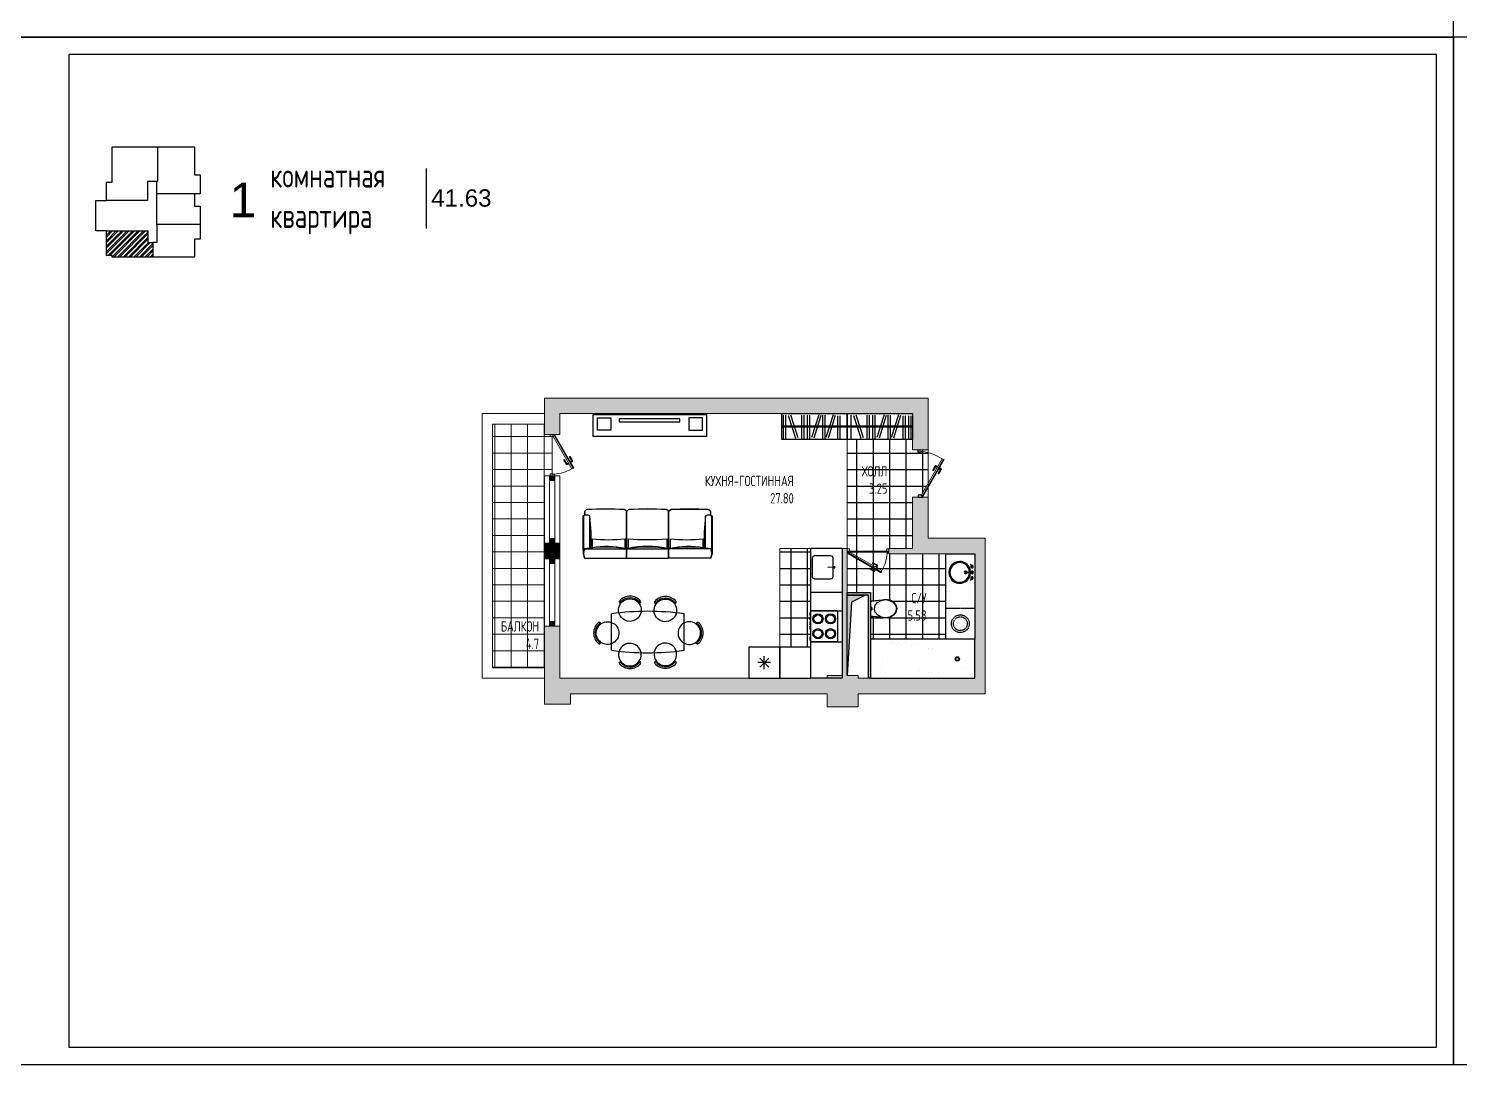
# Model space of a CAD drawing. Header units: millimetres. Extents: x -7516 to 14738, y -3327 to 3625.
# Drawn here: x 4448.8 to 4862.6, y 2436.8 to 2736.3 of the extents above; entities that cross this region are included whole.
import ezdxf

# ---------------------------------------------------------------- set-up
doc = ezdxf.new("R2010")
doc.units = ezdxf.units.MM
doc.header["$LTSCALE"] = 1.5
doc.linetypes.add('ACAD_ISO02W100', pattern=[15, 12, -3])
for name, color, linetype in [('КАНАЛЫ', 253, 'Continuous'), ('кафель', 9, 'Continuous'), ('МЕБЕЛЬ ОСНОВ', 7, 'Continuous'), ('Основные тонкие', 7, 'Continuous'), ('ПАРКЕТ', 9, 'Continuous')]:
    doc.layers.add(name, color=color, linetype=linetype)
for name, color, linetype, lineweight in [('новый план', 6, 'Continuous', 30), ('ОКНА', 130, 'Continuous', 30), ('СТЕНЫ', 30, 'Continuous', 30)]:
    doc.layers.add(name, color=color, linetype=linetype, lineweight=lineweight)
doc.styles.add('ARIAL', font='arial.ttf')
doc.styles.add('style1', font='txt.shx', dxfattribs={"width": 0.7, "height": 2.5})
doc.styles.add('СГЕНЕРИР_СТИЛЬ_1', font='txt.shx', dxfattribs={"width": 0.7})
pattern_1 = [(90, (-2074.3658, -1486.9684), (-4.7625, 0), []), (180, (-2074.3658, -1486.9684), (-3e-16, -4.7625), [])]

# ---------------------------------------------------------------- blocks, each defined once
blk = doc.blocks.new('дверь наружный')
at = {"color": 0}
for p, q in [((6145.73, 3000.62), (6145.73, 3000.12)), ((6145.93, 3000.57), (6145.73, 3000.57)), ((6145.73, 3000.57), (6145.73, 3000.17)), ((6145.93, 3000.29), (6145.93, 3000.57)), ((6150.08, 3000.29), (6150.08, 3000.57)), ((6150.08, 3000.57), (6150.28, 3000.57)), ((6150.28, 3000.62), (6150.28, 3000.12)), ((6150.28, 3000.57), (6150.28, 3000.17)), ((6145.73, 3000.17), (6145.88, 3000.17)), ((6145.88, 3000.29), (6145.88, 3000.17)), ((6150.13, 3000.29), (6150.13, 3000.17)), ((6150.28, 3000.17), (6150.13, 3000.17))]:
    blk.add_line(p, q, dxfattribs=at)
at = {"color": 0, "lineweight": 9}
for p, q in [((6145.84, 3000.11), (6145.87, 3000.17)), ((6145.84, 3000.11), (6149.37, 2998.07)), ((6145.88, 3000.29), (6145.93, 3000.29)), ((6145.88, 3000.16), (6145.95, 3000.27)), ((6145.95, 3000.27), (6149.43, 2998.26)), ((6148.69, 2998.89), (6148.31, 2999.11)), ((6148.73, 2998.96), (6148.35, 2999.18)), ((6150.13, 3000.29), (6150.08, 3000.29)), ((6148.38, 2998.35), (6148, 2998.57)), ((6148.42, 2998.42), (6148.04, 2998.64)), ((6148.38, 2998.61), (6148.39, 2998.63)), ((6148.63, 2998.46), (6148.38, 2998.61)), ((6148.49, 2998.54), (6148.42, 2998.42)), ((6148.56, 2998.5), (6148.48, 2998.38)), ((6148.49, 2998.81), (6148.51, 2998.83)), ((6148.51, 2998.83), (6148.76, 2998.68)), ((6148.62, 2998.77), (6148.69, 2998.89)), ((6148.64, 2998.49), (6148.63, 2998.46)), ((6148.69, 2998.73), (6148.76, 2998.85)), ((6148.69, 2998.73), (6148.72, 2998.79)), ((6148.76, 2998.68), (6148.75, 2998.66)), ((6149.37, 2998.15), (6149.43, 2998.26))]:
    blk.add_line(p, q, dxfattribs=at)
at = {"color": 0, "lineweight": 0}
for p, q in [((6145.87, 3000.17), (6149.4, 2998.13)), ((6149.4, 2998.13), (6149.37, 2998.07))]:
    blk.add_line(p, q, dxfattribs=at)
at = {"color": 0}
blk.add_circle((6145.9, 3000.24), 0.0212, dxfattribs=at)
at = {"color": 0, "lineweight": 0}
blk.add_arc((6144.99, 3000.98), 5.21, 328.5893, 351.0446, dxfattribs=at)
at = {"color": 0, "lineweight": 9}
for centre, major_axis, start_param, end_param in [((6148.33, 2999.14), (-0.0102, 0.0381), 5.497787, 8.63938), ((6148.02, 2998.61), (-0.0102, 0.0381), 5.497787, 8.63938), ((6148.42, 2998.41), (-0.0192, 0.0715), 2.356194, 3.926991), ((6148.7, 2998.89), (-0.0715, -0.0192), 2.356194, 3.926991)]:
    blk.add_ellipse(centre, major_axis=major_axis, ratio=1, start_param=start_param, end_param=end_param, dxfattribs=at)
blk = doc.blocks.new('дверь800')
at = {"color": 7, "lineweight": 5}
for p, q in [((6137.27, 2944.1), (6137.27, 2943.6)), ((6137.47, 2944.06), (6137.27, 2944.06)), ((6137.27, 2944.06), (6137.27, 2943.65)), ((6137.47, 2943.78), (6137.47, 2944.06)), ((6141.07, 2943.78), (6141.07, 2944.06)), ((6141.07, 2944.06), (6141.27, 2944.06)), ((6141.27, 2944.1), (6141.27, 2943.6)), ((6141.27, 2944.06), (6141.27, 2943.65)), ((6137.27, 2943.65), (6137.42, 2943.65)), ((6137.38, 2943.59), (6137.41, 2943.65)), ((6137.38, 2943.59), (6140.53, 2941.77)), ((6137.41, 2943.65), (6140.57, 2941.83)), ((6137.42, 2943.78), (6137.47, 2943.78)), ((6137.42, 2943.78), (6137.42, 2943.65)), ((6137.42, 2943.65), (6137.49, 2943.76)), ((6137.49, 2943.76), (6140.6, 2941.97)), ((6140.11, 2942.45), (6139.73, 2942.67)), ((6140.15, 2942.51), (6139.77, 2942.73)), ((6140.04, 2942.32), (6140.11, 2942.45)), ((6140.11, 2942.28), (6140.18, 2942.41)), ((6141.12, 2943.78), (6141.07, 2943.78)), ((6141.12, 2943.78), (6141.12, 2943.65)), ((6141.27, 2943.65), (6141.12, 2943.65)), ((6139.8, 2941.91), (6139.42, 2942.13)), ((6139.84, 2941.98), (6139.46, 2942.2)), ((6139.8, 2942.17), (6139.81, 2942.19)), ((6140.06, 2942.02), (6139.8, 2942.17)), ((6139.91, 2942.1), (6139.84, 2941.98)), ((6139.91, 2942.36), (6139.93, 2942.39)), ((6139.98, 2942.06), (6139.91, 2941.93)), ((6139.93, 2942.39), (6140.18, 2942.24)), ((6140.07, 2942.04), (6140.06, 2942.02)), ((6140.11, 2942.28), (6140.14, 2942.34)), ((6140.18, 2942.24), (6140.17, 2942.22)), ((6140.53, 2941.85), (6140.6, 2941.97)), ((6140.57, 2941.83), (6140.53, 2941.77))]:
    blk.add_line(p, q, dxfattribs=at)
blk.add_circle((6137.44, 2943.73), 0.0212, dxfattribs=at)
blk.add_arc((6137.08, 2943.99), 4.05, 330.1287, 355.2963, dxfattribs=at)
for centre, major_axis, start_param, end_param in [((6139.75, 2942.7), (-0.0102, 0.0381), 5.497787, 8.63938), ((6140.12, 2942.45), (-0.0715, -0.0192), 2.356194, 3.926991), ((6139.44, 2942.16), (-0.0102, 0.0381), 5.497787, 8.63938), ((6139.84, 2941.97), (-0.0192, 0.0715), 2.356194, 3.926991)]:
    blk.add_ellipse(centre, major_axis=major_axis, ratio=1, start_param=start_param, end_param=end_param, dxfattribs=at)
blk = doc.blocks.new('ек')
for p, q in [((4931.49, 3632.32), (4931.76, 3632.12)), ((4931.79, 3632.47), (4931.95, 3632.35)), ((4935.28, 3632.47), (4935.08, 3632.33)), ((4935.62, 3632.35), (4935.31, 3632.12)), ((4938.31, 3632.38), (4938.59, 3632.18)), ((4938.61, 3632.53), (4938.78, 3632.41)), ((4942.1, 3632.53), (4941.91, 3632.39)), ((4942.45, 3632.41), (4942.13, 3632.18)), ((4927.31, 3628.47), (4927.45, 3628.28)), ((4927.43, 3628.82), (4927.66, 3628.5)), ((4946.2, 3628.82), (4945.97, 3628.5)), ((4946.32, 3628.47), (4946.18, 3628.28)), ((4927.31, 3624.98), (4927.42, 3625.14)), ((4927.45, 3624.68), (4927.66, 3624.95)), ((4946.17, 3624.68), (4945.97, 3624.95)), ((4946.32, 3624.98), (4946.2, 3625.14)), ((4931.49, 3620.89), (4931.76, 3621.09)), ((4931.79, 3620.74), (4931.95, 3620.86)), ((4935.28, 3620.74), (4935.08, 3620.88)), ((4935.62, 3620.86), (4935.31, 3621.09)), ((4938.31, 3620.83), (4938.59, 3621.03)), ((4938.61, 3620.68), (4938.78, 3620.8)), ((4942.1, 3620.68), (4941.91, 3620.82)), ((4942.45, 3620.81), (4942.13, 3621.03))]:
    blk.add_line(p, q)
for points in [[(4935.01, 3629.22, 2.852439), (4932.29, 3629.06, 0.350569), (4935.01, 3629.22)], [(4941.84, 3629.28, 2.852439), (4939.12, 3629.12, 0.350569), (4941.84, 3629.28)], [(4930.55, 3628.2, 2.852439), (4930.71, 3625.48, 0.350569), (4930.55, 3628.2)], [(4943.07, 3628.2, -2.852439), (4942.91, 3625.48, -0.350569), (4943.07, 3628.2)], [(4935.01, 3623.99, -2.852439), (4932.29, 3624.15, -0.350569), (4935.01, 3623.99)], [(4941.84, 3623.93, -2.852439), (4939.12, 3624.09, -0.350569), (4941.84, 3623.93)]]:
    blk.add_lwpolyline(points, format="xyb")
for points in [[(4929.94, 3630.05), (4929.94, 3623.05)], [(4943.94, 3630.05), (4943.94, 3623.05)]]:
    blk.add_lwpolyline(points)
for centre, radius, start, end in [((4933.53, 3630.85), 2.68, 40.2729, 139.7271), ((4940.36, 3630.91), 2.68, 40.2729, 139.7271), ((4931.64, 3632.45), 0.2, 139.7271, 219.8242), ((4931.56, 3632.51), 0.2, 248.872, 319.9064), ((4933.53, 3630.85), 2.38, 40.0936, 139.9064), ((4935.51, 3632.51), 0.2, 220.0936, 305.6519), ((4935.22, 3632.39), 0.409, 354.1192, 27.9442), ((4938.47, 3632.51), 0.2, 139.7271, 219.8242), ((4938.38, 3632.57), 0.2, 248.872, 319.9064), ((4940.36, 3630.91), 2.38, 40.0936, 139.9064), ((4942.33, 3632.57), 0.2, 220.0936, 305.6519), ((4942.04, 3632.45), 0.409, 354.1192, 27.9442), ((4928.93, 3626.73), 2.68, 130.2729, 229.7271), ((4928.93, 3626.73), 2.38, 130.0936, 229.9064), ((4927.39, 3628.41), 0.409, 84.1192, 117.9442), ((4927.26, 3628.7), 0.2, 310.0936, 35.6519), ((4936.94, 3581.3), 49.25, 81.8288, 98.1712), ((4946.36, 3628.7), 0.2, 144.3481, 229.9064), ((4946.24, 3628.41), 0.409, 62.0558, 95.8808), ((4944.7, 3626.73), 2.38, 310.0936, 49.9064), ((4944.7, 3626.73), 2.68, 310.2729, 49.7271), ((4927.32, 3624.83), 0.2, 229.7271, 309.8242), ((4927.26, 3624.75), 0.2, 338.872, 49.9064), ((4936.94, 3671.8), 49.25, 261.8288, 278.1712), ((4946.36, 3624.75), 0.2, 130.0936, 201.128), ((4946.3, 3624.83), 0.2, 230.1758, 310.2729), ((4931.64, 3620.76), 0.2, 140.1758, 220.2729), ((4931.56, 3620.7), 0.2, 40.0936, 111.128), ((4933.53, 3622.37), 2.68, 220.2729, 319.7271), ((4933.53, 3622.37), 2.38, 220.0936, 319.9064), ((4935.51, 3620.7), 0.2, 54.3481, 139.9064), ((4935.22, 3620.82), 0.409, 332.0558, 5.8808), ((4938.47, 3620.7), 0.2, 140.1758, 220.2729), ((4938.38, 3620.64), 0.2, 40.0936, 111.128), ((4940.36, 3622.31), 2.68, 220.2729, 319.7271), ((4940.36, 3622.31), 2.38, 220.0936, 319.9064), ((4942.33, 3620.64), 0.2, 54.3481, 139.9064), ((4942.04, 3620.76), 0.409, 332.0558, 5.8808)]:
    blk.add_arc(centre, radius, start, end)
blk = doc.blocks.new('ММ07 950х2490')
for p, q in [((-1222, 827), (-1220, 857)), ((-1220, 857), (-1205, 923)), ((-1214, 131), (-1214, 864)), ((-1214, 851), (-1214, 131)), ((-1205, 923), (-1196, 948)), ((-1196, 948), (-384, 948)), ((-1196, 948), (-384, 948)), ((-384, 948), (-384, 124)), ((-384, 124), (-384, 948)), ((426, 948), (-384, 948)), ((426, 948), (-384, 948)), ((-384, 948), (-384, 124)), ((-384, 124), (-384, 948)), ((1238, 948), (426, 948)), ((1238, 948), (426, 948)), ((426, 948), (426, 124)), ((426, 62), (426, 948)), ((426, 60), (426, 948)), ((426, 124), (426, 948)), ((1246, 923), (1238, 948)), ((1262, 857), (1246, 923)), ((1256, 131), (1256, 864)), ((1256, 851), (1256, 131)), ((1264, 827), (1262, 857)), ((-1224, 131), (-1222, 827)), ((-1224, 802), (-1224, 131)), ((-1196, 768), (-384, 768)), ((-1094, 753), (-1094, 131)), ((426, 768), (-384, 768)), ((1238, 768), (426, 768)), ((1136, 753), (1136, 131)), ((1266, 131), (1264, 827)), ((1266, 802), (1266, 131)), ((-1214, 131), (-1224, 131)), ((-1214, 131), (-1224, 131)), ((-1194, 124), (-1214, 131)), ((-1190, 42), (-1194, 124)), ((-1194, 62), (-1194, 124)), ((-1185, 33), (-1190, 42)), ((-1163, 15), (-1185, 33)), ((-1144, 12), (-1163, 15)), ((-884, 0), (-1144, 12)), ((-653, 0), (-884, 0)), ((-431, 12), (-653, 0)), ((-399, 26), (-431, 12)), ((-388, 42), (-399, 26)), ((-384, 62), (-388, 42)), ((-384, 124), (-384, 62)), ((-384, 62), (-384, 124)), ((-384, 124), (-384, 62)), ((-384, 62), (-384, 124)), ((-384, 62), (-380, 42)), ((-380, 42), (-369, 26)), ((-369, 26), (-338, 12)), ((-338, 12), (-115, 0)), ((-115, 0), (115, 0)), ((115, 0), (376, 12)), ((376, 12), (395, 15)), ((395, 15), (417, 33)), ((417, 33), (422, 42)), ((422, 42), (426, 60)), ((426, 124), (426, 62)), ((426, 62), (426, 124)), ((426, 62), (430, 42)), ((430, 42), (441, 26)), ((441, 26), (472, 12)), ((472, 12), (695, 0)), ((695, 0), (925, 0)), ((925, 0), (1186, 12)), ((1186, 12), (1205, 15)), ((1205, 15), (1227, 33)), ((1227, 33), (1232, 42)), ((1232, 42), (1236, 124)), ((1236, 124), (1256, 131)), ((1236, 62), (1236, 124)), ((1256, 131), (1266, 131)), ((1256, 131), (1266, 131))]:
    blk.add_line(p, q)
for centre, radius, start, end in [((-818, 799), 406, 158.5632, 179.5809), ((-982, 857), 233, 157.205, 202.718), ((860, 799), 406, 0.4193, 21.4364), ((1023, 857), 233, 337.2846, 22.7952), ((-789, 3321), 2586, 260.9423, 279.0128), ((-5041, 566), 3971, 353.706, 2.6744), ((-767, 2387), 1663, 260.0645, 282.2775), ((-1421, 657), 379, 347.7285, 14.0418), ((-734, -2911), 3502, 84.7961, 95.2043), ((144, 660), 567, 169.5898, 188.4269), ((21, 3321), 2586, 260.987, 279.0128), ((21, 2446), 1726, 257.4143, 282.5849), ((-913, 660), 567, 351.5741, 10.4095), ((21, -4516), 5106, 85.8125, 94.1879), ((954, 660), 567, 169.5897, 188.426), ((831, 3321), 2586, 260.9872, 279.0577), ((808, 2387), 1663, 257.7227, 279.9353), ((-103, 660), 567, 351.5743, 10.4103), ((775, -2911), 3502, 84.7959, 95.2043), ((1463, 657), 379, 165.9569, 192.2717), ((5082, 566), 3971, 177.3257, 186.294), ((-1154, 270), 152, 246.7807, 293.2228), ((-1144, 62), 50, 180.0001, 270.0116), ((-789, 4867), 4868, 265.8169, 274.1833), ((-434, 62), 50, 270.0001, 0.0001), ((-334, 62), 50, 180.0001, 270.0116), ((21, 4867), 4868, 265.817, 274.1833), ((376, 62), 50, 270.0001, 0.0116), ((476, 62), 50, 180.0001, 269.9886), ((831, 4867), 4868, 265.8171, 274.1833), ((1196, 270), 152, 246.7807, 293.2194), ((1186, 62), 50, 270.0001, 0.0116)]:
    blk.add_arc(centre, radius, start, end)
blk = doc.blocks.new('рпр')
at = {"layer": 'МЕБЕЛЬ ОСНОВ', "color": 7}
for p, q in [((4888.37, 2986.87), (4888.15, 2984.66)), ((4888.41, 2986.97), (4888.22, 2985.01)), ((4888.65, 2985.63), (4888.27, 2984.94)), ((4888.28, 2985.08), (4888.46, 2986.92)), ((4888.36, 2986.84), (4888.37, 2986.92)), ((4888.37, 2986.92), (4888.41, 2986.97)), ((4888.41, 2986.97), (4888.4, 2986.81)), ((4888.41, 2986.97), (4889.54, 2986.97)), ((4888.41, 2986.97), (4889.54, 2986.97)), ((4888.46, 2986.92), (4888.41, 2986.97)), ((4889.22, 2986.08), (4888.65, 2985.63)), ((4889.88, 2986.24), (4889.22, 2986.08)), ((4889.54, 2986.97), (4890.22, 2986.97)), ((4889.6, 2986.82), (4889.54, 2986.97)), ((4890.16, 2986.82), (4889.6, 2986.82)), ((4889.7, 2986.77), (4889.87, 2986.77)), ((4889.79, 2986.7), (4889.7, 2986.77)), ((4889.87, 2986.77), (4889.73, 2986.77)), ((4889.73, 2986.77), (4890.06, 2986.77)), ((4889.96, 2986.7), (4889.79, 2986.7)), ((4890.55, 2986.07), (4889.88, 2986.24)), ((4890.06, 2986.77), (4889.96, 2986.7)), ((4890.22, 2986.97), (4890.16, 2986.82)), ((4890.22, 2986.97), (4891.33, 2986.97)), ((4891.11, 2985.61), (4890.55, 2986.07)), ((4891.48, 2984.92), (4891.11, 2985.61)), ((4891.33, 2986.97), (4891.28, 2986.92)), ((4891.28, 2986.92), (4891.47, 2985.08)), ((4891.33, 2986.97), (4891.37, 2986.92)), ((4891.37, 2986.57), (4891.33, 2986.97)), ((4891.37, 2986.92), (4891.4, 2986.62)), ((4891.4, 2986.62), (4891.37, 2986.57)), ((4891.37, 2986.57), (4891.37, 2986.57)), ((4888.2, 2984.98), (4888.06, 2984.13)), ((4888.06, 2984.13), (4888.19, 2983.29)), ((4888.27, 2984.94), (4888.13, 2984.13)), ((4888.13, 2984.13), (4888.26, 2983.32)), ((4888.19, 2983.29), (4888.58, 2982.57)), ((4888.24, 2985.04), (4888.2, 2984.98)), ((4888.26, 2983.32), (4888.63, 2982.63)), ((4888.58, 2982.57), (4889.17, 2982.09)), ((4888.63, 2982.63), (4889.19, 2982.17)), ((4890.53, 2982.16), (4891.09, 2982.61)), ((4890.55, 2982.08), (4891.14, 2982.55)), ((4891.09, 2982.61), (4891.48, 2983.3)), ((4891.14, 2982.55), (4891.54, 2983.26)), ((4891.61, 2984.11), (4891.48, 2984.92)), ((4891.48, 2983.3), (4891.61, 2984.11)), ((4891.55, 2984.95), (4891.51, 2985.03)), ((4891.54, 2983.26), (4891.68, 2984.11)), ((4891.68, 2984.11), (4891.55, 2984.95)), ((4889.17, 2982.09), (4889.86, 2981.92)), ((4889.19, 2982.17), (4889.86, 2982)), ((4889.86, 2982), (4890.53, 2982.16)), ((4889.86, 2981.92), (4890.55, 2982.08))]:
    blk.add_line(p, q, dxfattribs=at)
at = {"layer": 'МЕБЕЛЬ ОСНОВ', "color": 7, "ltscale": 1.5}
blk.add_lwpolyline([(4891.51, 2985.03), (4891.37, 2986.57)], dxfattribs=at)

msp = doc.modelspace()

# ---------------------------------------------------------------- hatches: boundary and pattern name
at = {"layer": 'КАНАЛЫ', "ltscale": 1.5, "true_color": 0x939598}
h = msp.add_hatch(color=252, dxfattribs=at)
h.dxf.hatch_style = 1
h.paths.add_polyline_path([(4709, 2629.45), (4598, 2629.45), (4598, 2618.95), (4600.25, 2618.95), (4602.5, 2618.95), (4602.5, 2624.95), (4685.6, 2624.95), (4704.5, 2624.95), (4704.5, 2614.45), (4709, 2614.45)])
h = msp.add_hatch(color=252, dxfattribs=at)
h.dxf.hatch_style = 1
h.paths.add_polyline_path([(4725.51, 2588.95), (4709, 2588.95), (4709, 2600.8), (4704.5, 2600.8), (4704.5, 2585.95), (4697.6, 2585.95), (4697.6, 2584.45), (4722.5, 2584.45), (4722.5, 2548.45), (4688.75, 2548.45), (4688.75, 2549.2), (4685.6, 2549.2), (4685.6, 2585.95), (4684.1, 2585.95), (4684.1, 2549.2), (4679.75, 2549.2), (4679.75, 2548.45), (4602.5, 2548.45), (4602.5, 2563.45), (4598, 2563.45), (4598, 2540.95), (4605.5, 2540.95), (4605.5, 2543.95), (4679.75, 2543.95), (4679.75, 2540.2), (4688.75, 2540.2), (4688.75, 2543.95), (4725.5, 2543.95)])
h = msp.add_hatch(color=252, dxfattribs=at)
h.dxf.hatch_style = 1
h.paths.add_polyline_path([(4598, 2582.95), (4602.5, 2582.95), (4602.5, 2587.45), (4598, 2587.45)])
h = msp.add_hatch(color=252, dxfattribs=at)
h.dxf.hatch_style = 1
h.paths.add_polyline_path([(4692.35, 2573.2), (4685.6, 2573.2), (4685.6, 2572.45), (4691.75, 2572.45), (4691.75, 2548.45), (4692.35, 2548.45)])
at = {"layer": 'КАНАЛЫ', "ltscale": 1.5, "true_color": 0x000000}
h = msp.add_hatch(color=18, dxfattribs=at)
h.dxf.hatch_style = 1
h.paths.add_polyline_path([(4690.85, 2572.45), (4685.6, 2572.45), (4685.6, 2549.2), (4686.83, 2570.42)])
at = {"layer": 'кафель', "lineweight": 0, "ltscale": 1.5, "true_color": 0x939598}
h = msp.add_hatch(dxfattribs=at)
h.set_pattern_fill('ANSI37', color=252, scale=1.5, angle=45)
h.set_pattern_definition(pattern_1)
h.paths.add_polyline_path([(4598, 2606.95), (4600.25, 2606.95), (4600.25, 2618.95), (4598, 2618.95), (4598, 2621.95), (4583, 2621.95), (4583, 2551.45), (4598, 2551.45)])
at = {"layer": 'МЕБЕЛЬ ОСНОВ', "ltscale": 1.5, "true_color": 0x636466}
h = msp.add_hatch(dxfattribs=at)
h.set_pattern_fill('ANSI32', color=251, scale=0.117607)
h.set_pattern_definition([(45, (31.9983, -83.5106), (-0.79210748, 0.79210748), []), (45, (32.5264, -83.5106), (-0.79210748, 0.79210748), [])])
h.paths.add_polyline_path([(4484.75, 2670.24), (4484.75, 2674.43), (4483.33, 2674.43), (4483.33, 2677.79), (4471.32, 2677.79), (4471.32, 2670.66), (4472.99, 2670.66), (4472.99, 2670.24)])
at = {"layer": 'МЕБЕЛЬ ОСНОВ', "ltscale": 1.5, "true_color": 0x939598}
h = msp.add_hatch(dxfattribs=at)
h.set_pattern_fill('ANSI37', color=252, scale=1.5, angle=45)
h.set_pattern_definition(pattern_1)
h.paths.add_polyline_path([(4709, 2613.65, 0.026984), (4707.36, 2614), (4706.97, 2614), (4706.97, 2613.85), (4706.15, 2613.85), (4706.15, 2614.45), (4706, 2614.45), (4704.5, 2614.45), (4704.5, 2617.45), (4685.6, 2617.45), (4685.6, 2585.95), (4685.6, 2585.8), (4686.2, 2585.8), (4686.2, 2585.2), (4697, 2585.2), (4697, 2585.8), (4697.6, 2585.8), (4697.6, 2585.95), (4704.5, 2585.95), (4704.5, 2600.8), (4706.15, 2600.8), (4706.15, 2601.4), (4706.97, 2601.4), (4706.97, 2601.25), (4707.13, 2601.25, -0.414214), (4707.07, 2601.31, -0.57735), (4707.16, 2601.37), (4707.03, 2601.45), (4709, 2604.87)])
h.paths.add_polyline_path([(4688.03, 2601.01), (4697.93, 2601.01), (4697.93, 2610.51), (4688.03, 2610.51)], flags=24)
at = {"layer": 'МЕБЕЛЬ ОСНОВ', "ltscale": 1.5, "true_color": 0x636466}
h = msp.add_hatch(color=251, dxfattribs=at)
h.dxf.hatch_style = 1
h.paths.add_polyline_path([(4601, 2606.95), (4600.85, 2606.95), (4600.85, 2606.95), (4599.65, 2606.95), (4599.5, 2606.95), (4599.5, 2605.45), (4601, 2605.45)])
h = msp.add_hatch(color=251, dxfattribs=at)
h.dxf.hatch_style = 1
h.paths.add_polyline_path([(4601, 2588.95), (4599.5, 2588.95), (4599.5, 2587.45), (4601, 2587.45)])
h = msp.add_hatch(color=251, dxfattribs=at)
h.dxf.hatch_style = 1
h.paths.add_polyline_path([(4601, 2582.95), (4599.5, 2582.95), (4599.5, 2581.45), (4601, 2581.45)])
at = {"layer": 'МЕБЕЛЬ ОСНОВ', "ltscale": 1.5, "true_color": 0x939598}
h = msp.add_hatch(dxfattribs=at)
h.set_pattern_fill('ANSI37', color=252, scale=1.5, angle=45)
h.set_pattern_definition(pattern_1)
h.paths.add_polyline_path([(4675.1, 2585.95), (4666.1, 2585.95), (4666.1, 2557.45), (4675.08, 2557.45), (4675.08, 2559.49), (4674.78, 2559.49), (4674.78, 2560.33), (4675.09, 2560.33), (4675.09, 2562.64), (4674.78, 2562.64), (4674.78, 2563.48), (4675.09, 2563.48), (4675.09, 2563.94), (4674.78, 2563.94), (4674.78, 2564.79), (4675.09, 2564.79), (4675.09, 2565.24), (4674.78, 2565.24), (4674.78, 2566.09), (4675.09, 2566.09), (4675.09, 2566.55), (4674.78, 2566.55), (4674.78, 2567.39), (4675.09, 2567.39)])
h = msp.add_hatch(dxfattribs=at)
h.set_pattern_fill('ANSI37', color=252, scale=1.5, angle=45)
h.set_pattern_definition(pattern_1)
h.paths.add_polyline_path([(4697.6, 2584.45), (4697.6, 2585.2), (4685.6, 2585.2), (4685.6, 2573.2), (4692.35, 2573.2), (4692.35, 2570.79), (4692.52, 2570.8), (4695.82, 2571.13), (4696.61, 2571.26), (4697.87, 2571.06), (4698.95, 2570.48), (4699.67, 2569.6), (4699.93, 2568.56), (4699.69, 2567.52), (4698.98, 2566.63), (4697.91, 2566.04), (4696.65, 2565.83), (4695.38, 2566.03), (4695.26, 2566.09), (4692.96, 2566.3), (4692.88, 2566.24), (4692.35, 2566.3), (4692.35, 2559.7), (4714.1, 2559.7), (4714.1, 2584.45)])
at = {"layer": 'МЕБЕЛЬ ОСНОВ', "ltscale": 1.5, "true_color": 0x636466}
h = msp.add_hatch(color=251, dxfattribs=at)
h.dxf.hatch_style = 1
h.paths.add_polyline_path([(4601, 2564.95), (4599.5, 2564.95), (4599.5, 2563.45), (4601, 2563.45)])

# ---------------------------------------------------------------- linework, layer by layer
for p, q in [((4667.08, 2624.53), (4667.08, 2617.67)), ((4667.74, 2624.53), (4667.74, 2617.67)), ((4668.54, 2624.37), (4670.63, 2617.84)), ((4669.18, 2624.57), (4671.26, 2618.04)), ((4672.39, 2624.53), (4672.39, 2617.67)), ((4673.06, 2624.53), (4673.06, 2617.67)), ((4674.03, 2624.53), (4674.03, 2617.67)), ((4674.69, 2624.53), (4674.69, 2617.67)), ((4677.34, 2624.57), (4675.26, 2618.04)), ((4677.98, 2624.37), (4675.89, 2617.84)), ((4678.47, 2624.53), (4678.47, 2617.67)), ((4679.14, 2624.53), (4679.14, 2617.67)), ((4681.48, 2624.57), (4679.4, 2618.04)), ((4682.12, 2624.37), (4680.03, 2617.84)), ((4682.77, 2624.33), (4682.77, 2617.48)), ((4683.43, 2624.33), (4683.43, 2617.48)), ((4686.64, 2624.53), (4686.64, 2617.67)), ((4687.44, 2624.37), (4689.53, 2617.84)), ((4688.08, 2624.57), (4690.16, 2618.04)), ((4691.29, 2624.53), (4691.29, 2617.67)), ((4691.96, 2624.53), (4691.96, 2617.67)), ((4692.93, 2624.53), (4692.93, 2617.67)), ((4693.59, 2624.53), (4693.59, 2617.67)), ((4696.24, 2624.57), (4694.16, 2618.04)), ((4696.88, 2624.37), (4694.79, 2617.84)), ((4697.37, 2624.53), (4697.37, 2617.67)), ((4698.04, 2624.53), (4698.04, 2617.67)), ((4700.38, 2624.57), (4698.3, 2618.04)), ((4701.02, 2624.37), (4698.93, 2617.84)), ((4701.67, 2624.33), (4701.67, 2617.48)), ((4702.33, 2624.33), (4702.33, 2617.48)), ((4703.3, 2624.33), (4703.3, 2617.48)), ((4703.97, 2624.33), (4703.97, 2617.48)), ((4685.6, 2621.31), (4666.71, 2621.31)), ((4666.71, 2621.12), (4685.6, 2621.12)), ((4704.5, 2621.31), (4685.6, 2621.31)), ((4685.6, 2621.12), (4704.5, 2621.12)), ((4684.1, 2585.95), (4675.1, 2585.95)), ((4684.1, 2573.23), (4675.1, 2573.23)), ((4674.78, 2567.39), (4674.78, 2566.55)), ((4675.1, 2567.39), (4674.78, 2567.39)), ((4675.1, 2566.55), (4674.78, 2566.55)), ((4674.78, 2566.09), (4674.78, 2565.24)), ((4675.1, 2566.09), (4674.78, 2566.09)), ((4675.1, 2567.95), (4684.1, 2567.95)), ((4675.1, 2567.95), (4684.1, 2567.95)), ((4682.79, 2567.95), (4675.1, 2567.95)), ((4682.79, 2567.95), (4682.79, 2558.95)), ((4675.1, 2565.24), (4674.78, 2565.24)), ((4675.1, 2564.79), (4674.78, 2564.79)), ((4674.78, 2564.79), (4674.78, 2563.94)), ((4675.1, 2564.79), (4674.78, 2564.79)), ((4674.78, 2564.79), (4674.78, 2563.94)), ((4675.1, 2563.94), (4674.78, 2563.94)), ((4675.1, 2563.94), (4674.78, 2563.94)), ((4675.1, 2563.48), (4674.78, 2563.48)), ((4674.78, 2563.48), (4674.78, 2562.64)), ((4675.1, 2562.64), (4674.78, 2562.64)), ((4675.1, 2560.33), (4674.78, 2560.33)), ((4674.78, 2560.33), (4674.78, 2559.49)), ((4675.1, 2559.49), (4674.78, 2559.49)), ((4675.1, 2558.95), (4684.1, 2558.95)), ((4682.79, 2558.95), (4675.1, 2558.95)), ((4660.27, 2551.64), (4662.89, 2554.26)), ((4660.27, 2554.26), (4662.89, 2551.64)), ((4661.58, 2551.1), (4661.58, 2554.8)), ((4663.43, 2552.95), (4659.73, 2552.95))]:
    msp.add_line(p, q)
at = {"ltscale": 0.6}
for p, q in [((4682.22, 2580.51), (4679.93, 2580.5)), ((4681.9, 2580.13), (4681.9, 2580.88))]:
    msp.add_line(p, q, dxfattribs=at)
at = {"color": 18, "true_color": 0x000000}
for points in [[(4440.48, 2733.78), (4860.98, 2733.78), (4860.98, 3030.78), (4440.48, 3030.78)], [(4440.48, 2436.78), (4860.98, 2436.78), (4860.98, 2733.78), (4440.48, 2733.78)], [(4860.98, 2436.78), (5281.48, 2436.78), (5281.48, 2733.78), (4860.98, 2733.78)]]:
    msp.add_lwpolyline(points, close=True, dxfattribs=at)
for points in [[(4666.71, 2624.95), (4685.6, 2624.95), (4685.6, 2617.45), (4666.71, 2617.45)], [(4685.6, 2624.95), (4704.5, 2624.95), (4704.5, 2617.45), (4685.6, 2617.45)], [(4657.08, 2548.45), (4666.08, 2548.45), (4666.08, 2557.45), (4657.08, 2557.45)], [(4666.08, 2548.45), (4675.08, 2548.45), (4675.08, 2557.45), (4666.08, 2557.45)]]:
    msp.add_lwpolyline(points, close=True)
at = {"ltscale": 10}
for points in [[(4617.21, 2623.72), (4617.21, 2620.12), (4613.31, 2620.12), (4613.31, 2623.72)], [(4639.79, 2623.72), (4639.79, 2620.12), (4643.69, 2620.12), (4643.69, 2623.72)]]:
    msp.add_lwpolyline(points, close=True, dxfattribs=at)
msp.add_lwpolyline([(4684.1, 2585.95), (4684.1, 2548.45), (4675.08, 2548.45), (4675.1, 2585.95)])
msp.add_lwpolyline([(4676.23, 2583.9), (4680.75, 2583.9, -0.414214), (4681.4, 2583.26), (4681.4, 2577.75, -0.414214), (4680.75, 2577.11), (4676.23, 2577.1, -0.414214), (4675.58, 2577.75), (4675.58, 2583.25, -0.414214)], format="xyb", close=True)
for centre, radius in [((4677.12, 2565.6), 1.46), ((4677.12, 2565.6), 1.16), ((4680.75, 2565.6), 1.46), ((4680.75, 2565.6), 1.16), ((4677.12, 2561.31), 1.46), ((4677.12, 2561.31), 1.16), ((4680.75, 2561.31), 1.46), ((4680.75, 2561.31), 1.16)]:
    msp.add_circle(centre, radius)
at = {"layer": 'КАНАЛЫ', "ltscale": 1.5}
msp.add_lwpolyline([(4685.6, 2572.45), (4685.6, 2573.2), (4692.35, 2573.2), (4692.35, 2548.45), (4691.75, 2548.45), (4691.75, 2572.45), (4685.6, 2572.45)], dxfattribs=at)
at = {"layer": 'КАНАЛЫ', "color": 18, "ltscale": 1.5, "true_color": 0x000000}
msp.add_lwpolyline([(4685.6, 2572.45), (4690.85, 2572.45), (4686.83, 2570.42), (4685.6, 2549.2), (4685.6, 2572.45)], dxfattribs=at)
at = {"layer": 'кафель', "color": 252, "lineweight": 5, "ltscale": 1.5, "true_color": 0x939598}
for points in [[(4685.6, 2585.2), (4697.6, 2585.2), (4697.6, 2585.95), (4704.5, 2585.95), (4704.5, 2600.8), (4709, 2600.8), (4709, 2614.45), (4704.5, 2614.45), (4704.5, 2624.95), (4685.6, 2624.95), (4685.6, 2585.2)], [(4600.25, 2606.95), (4600.25, 2618.95), (4598, 2618.95), (4598, 2621.95), (4583, 2621.95), (4583, 2551.45), (4598, 2551.45), (4598, 2606.95), (4600.25, 2606.95)], [(4697.6, 2585.2), (4685.6, 2585.2), (4685.6, 2549.2), (4688.75, 2549.2), (4688.75, 2548.45), (4722.5, 2548.45), (4722.5, 2584.45), (4697.6, 2584.45), (4697.6, 2585.2)]]:
    msp.add_lwpolyline(points, dxfattribs=at)
at = {"layer": 'МЕБЕЛЬ ОСНОВ', "linetype": 'ACAD_ISO02W100', "ltscale": 0.01}
msp.add_line((4714.1, 2568.7), (4722.5, 2568.7), dxfattribs=at)
at = {"layer": 'МЕБЕЛЬ ОСНОВ', "ltscale": 1.5}
for points in [[(4472.99, 2702.1), (4496.75, 2702.1), (4496.75, 2694.06), (4496.75, 2693.99), (4498.43, 2693.99), (4498.43, 2688.55), (4496.75, 2688.55), (4496.75, 2684.91), (4498.43, 2684.91), (4498.43, 2675.41), (4496.75, 2675.41), (4496.75, 2670.24), (4472.99, 2670.24), (4472.99, 2670.66), (4471.32, 2670.66), (4471.32, 2677.79), (4468.24, 2677.79), (4468.24, 2686.59), (4471.32, 2686.59), (4471.32, 2691.9), (4472.99, 2691.9), (4472.99, 2702.1)], [(4486.13, 2702.1), (4486.13, 2692.11), (4483.19, 2692.11), (4483.19, 2686.59), (4471.32, 2686.59)], [(4563.77, 2695.82), (4563.77, 2678.47)], [(4496.75, 2688.55), (4485.85, 2688.55), (4485.85, 2692.11)], [(4498.43, 2679.6), (4485.85, 2679.6), (4485.85, 2688.55)], [(4471.32, 2677.79), (4483.33, 2677.79), (4483.33, 2674.43), (4484.75, 2674.43)], [(4485.85, 2679.6), (4485.85, 2674.43), (4484.75, 2674.43), (4484.75, 2670.24)], [(4619.64, 2622.56), (4637.19, 2622.56), (4637.19, 2623.46), (4619.64, 2623.46), (4619.64, 2622.56), (4637.19, 2622.56)]]:
    msp.add_lwpolyline(points, dxfattribs=at)
for points in [[(4644.86, 2618.37), (4612.14, 2618.37), (4612.14, 2623.01), (4612.14, 2624.67), (4644.86, 2624.67), (4644.86, 2623.01)], [(4722.5, 2559.7), (4692.35, 2559.7), (4692.35, 2548.45), (4722.5, 2548.45)]]:
    msp.add_lwpolyline(points, close=True, dxfattribs=at)
at = {"layer": 'МЕБЕЛЬ ОСНОВ', "ltscale": 5}
msp.add_lwpolyline([(4722.5, 2584.45), (4722.5, 2559.7), (4714.1, 2559.7), (4714.1, 2584.45)], close=True, dxfattribs=at)
for points in [[(4719.81, 2579.23), (4721.7, 2579.23)], [(4721.7, 2578.88), (4719.81, 2578.88)]]:
    msp.add_lwpolyline(points, dxfattribs=at)
at = {"layer": 'МЕБЕЛЬ ОСНОВ', "ltscale": 600, "const_width": 0.00159}
for points in [[(4720.81, 2554.04), (4720.76, 2554.54), (4720.6, 2555.51), (4720.37, 2556.28), (4720.07, 2556.87), (4719.72, 2557.3), (4719.31, 2557.61), (4718.89, 2557.82), (4718.47, 2557.98), (4718.02, 2558.09), (4717.54, 2558.18), (4717.05, 2558.23), (4716.52, 2558.26), (4715.97, 2558.26), (4715.38, 2558.24), (4714.76, 2558.19), (4714.1, 2558.13), (4713.41, 2558.07), (4712.68, 2557.99), (4711.94, 2557.92), (4711.17, 2557.87), (4710.37, 2557.83), (4709.56, 2557.81), (4708.74, 2557.83), (4707.9, 2557.89), (4707.06, 2557.97), (4706.22, 2558.08), (4705.4, 2558.21), (4704.6, 2558.34), (4703.83, 2558.48), (4703.11, 2558.61), (4702.44, 2558.72), (4701.81, 2558.82), (4700.27, 2558.87), (4699.77, 2558.9), (4699.28, 2558.9), (4698.81, 2558.86), (4698.35, 2558.76), (4697.9, 2558.62), (4697.45, 2558.41), (4696.99, 2558.14), (4696.52, 2557.75), (4696.08, 2557.24), (4695.69, 2556.56), (4695.36, 2555.69), (4695.11, 2554.61), (4695.04, 2553.94), (4695.11, 2553.36), (4695.36, 2552.28), (4695.69, 2551.42), (4696.08, 2550.74), (4696.52, 2550.22), (4696.99, 2549.84), (4697.45, 2549.56), (4697.9, 2549.36), (4698.35, 2549.21), (4698.81, 2549.11), (4699.28, 2549.07), (4699.77, 2549.07), (4700.28, 2549.11), (4701.81, 2549.19), (4702.44, 2549.29), (4703.11, 2549.41), (4703.83, 2549.54), (4704.6, 2549.67), (4705.4, 2549.81), (4706.22, 2549.93), (4707.06, 2550.04), (4707.9, 2550.13), (4708.74, 2550.18), (4709.56, 2550.2), (4710.37, 2550.18), (4711.17, 2550.15), (4711.94, 2550.09), (4712.68, 2550.02), (4713.41, 2549.95), (4714.1, 2549.88), (4714.76, 2549.82), (4715.38, 2549.78), (4715.97, 2549.76), (4716.52, 2549.76), (4717.05, 2549.78), (4717.54, 2549.84), (4718.02, 2549.92), (4718.47, 2550.04), (4718.89, 2550.19), (4719.31, 2550.4), (4719.72, 2550.71), (4720.07, 2551.15), (4720.37, 2551.74), (4720.6, 2552.5), (4720.76, 2553.48)], [(4720.01, 2553.97), (4719.98, 2554.44), (4719.82, 2555.33), (4719.63, 2555.98), (4719.4, 2556.43), (4719.16, 2556.73), (4718.89, 2556.93), (4718.58, 2557.09), (4718.23, 2557.22), (4717.85, 2557.32), (4717.43, 2557.39), (4716.99, 2557.44), (4716.5, 2557.46), (4715.98, 2557.46), (4715.42, 2557.44), (4714.82, 2557.4), (4714.17, 2557.34), (4713.48, 2557.28), (4712.76, 2557.2), (4712, 2557.13), (4711.21, 2557.08), (4710.4, 2557.04), (4709.56, 2557.02), (4708.71, 2557.04), (4707.84, 2557.1), (4706.97, 2557.18), (4706.11, 2557.3), (4705.27, 2557.42), (4704.46, 2557.56), (4703.69, 2557.7), (4702.97, 2557.83), (4702.31, 2557.94), (4701.74, 2558.03), (4700.23, 2558.07), (4699.74, 2558.11), (4699.32, 2558.11), (4698.92, 2558.07), (4698.55, 2558), (4698.19, 2557.88), (4697.82, 2557.71), (4697.44, 2557.48), (4697.08, 2557.19), (4696.73, 2556.78), (4696.41, 2556.21), (4696.12, 2555.46), (4695.89, 2554.47), (4695.83, 2553.94), (4695.89, 2553.5), (4696.12, 2552.51), (4696.41, 2551.76), (4696.73, 2551.2), (4697.08, 2550.79), (4697.44, 2550.49), (4697.82, 2550.27), (4698.19, 2550.1), (4698.55, 2549.98), (4698.92, 2549.9), (4699.32, 2549.86), (4699.74, 2549.86), (4700.23, 2549.9), (4701.73, 2549.98), (4702.31, 2550.07), (4702.97, 2550.19), (4703.69, 2550.32), (4704.46, 2550.45), (4705.27, 2550.59), (4706.11, 2550.72), (4706.97, 2550.83), (4707.84, 2550.92), (4708.71, 2550.97), (4709.56, 2550.99), (4710.4, 2550.98), (4711.21, 2550.94), (4712, 2550.88), (4712.76, 2550.81), (4713.48, 2550.74), (4714.17, 2550.67), (4714.82, 2550.61), (4715.42, 2550.57), (4715.98, 2550.55), (4716.5, 2550.55), (4716.99, 2550.57), (4717.43, 2550.62), (4717.85, 2550.69), (4718.23, 2550.8), (4718.58, 2550.92), (4718.89, 2551.08), (4719.16, 2551.28), (4719.4, 2551.58), (4719.63, 2552.03), (4719.82, 2552.68), (4719.98, 2553.58)]]:
    msp.add_lwpolyline(points, close=True, dxfattribs=at)
at = {"layer": 'МЕБЕЛЬ ОСНОВ', "linetype": 'ACAD_ISO02W100', "ltscale": 0.01}
for radius in [2.57, 2]:
    msp.add_circle((4718.3, 2564.2), radius, dxfattribs=at)
at = {"layer": 'МЕБЕЛЬ ОСНОВ', "ltscale": 600}
for radius in [0.615, 0.456]:
    msp.add_circle((4717.43, 2554.01), radius, dxfattribs=at)
at = {"layer": 'МЕБЕЛЬ ОСНОВ', "ltscale": 5}
for centre, radius, start, end in [((4718.13, 2579.04), 3.15, 3.3941, 356.9712), ((4718.13, 2579.04), 2.85, 3.7519, 356.652), ((4719.83, 2579.04), 0.382, 29.251, 334.1433), ((4719.83, 2579.04), 0.299, 38.5719, 326.1866), ((4719.81, 2579.05), 0.176, 90.0001, 270.0001), ((4720.44, 2580.22), 1.39, 19.5179, 54.9133), ((4722.54, 2581.82), 1.39, 199.5179, 234.9133), ((4721.69, 2580.69), 0.382, 131.3051, 111.3914), ((4721.69, 2579.04), 0.382, 205.8569, 150.7493), ((4721.7, 2579.05), 0.176, 270.0001, 90.0001), ((4722.54, 2576.28), 1.39, 125.0869, 160.4823), ((4720.44, 2577.88), 1.39, 305.0869, 340.4823), ((4721.69, 2577.42), 0.382, 248.6089, 228.6951)]:
    msp.add_arc(centre, radius, start, end, dxfattribs=at)
at = {"layer": 'ОКНА', "color": 252, "lineweight": 5, "ltscale": 1.5, "true_color": 0x939598}
for points in [[(4601, 2606.95), (4599.5, 2606.95), (4599.5, 2587.45), (4601, 2587.45)], [(4601, 2582.95), (4599.5, 2582.95), (4599.5, 2563.45), (4601, 2563.45)]]:
    msp.add_lwpolyline(points, close=True, dxfattribs=at)
at = {"layer": 'Основные тонкие'}
msp.add_lwpolyline([(4460.48, 2441.78), (4855.98, 2441.78), (4855.98, 2728.78), (4460.48, 2728.78)], close=True, dxfattribs=at)
at = {"layer": 'ПАРКЕТ', "color": 252, "lineweight": 5, "ltscale": 1.5, "true_color": 0x939598}
msp.add_lwpolyline([(4602.5, 2548.45), (4679.75, 2548.45), (4679.75, 2549.2), (4684.1, 2549.2), (4684.1, 2585.95), (4685.6, 2585.95), (4685.6, 2624.95), (4602.5, 2624.95), (4602.5, 2618.95), (4600.25, 2618.95), (4600.25, 2606.95), (4602.5, 2606.95), (4602.5, 2548.45)], dxfattribs=at)
msp.add_lwpolyline([(4675.1, 2585.95), (4666.1, 2585.95), (4666.1, 2557.45), (4675.08, 2557.45)], close=True, dxfattribs=at)
at = {"layer": 'СТЕНЫ', "color": 252, "lineweight": 5, "ltscale": 1.5, "true_color": 0x939598}
for points in [[(4709, 2614.45), (4704.5, 2614.45), (4704.5, 2624.95), (4602.5, 2624.95), (4602.5, 2618.95), (4598, 2618.95), (4598, 2629.45), (4709, 2629.45), (4709, 2614.45)], [(4598, 2624.95), (4580, 2624.95), (4580, 2548.45), (4598, 2548.45), (4598, 2551.45), (4583, 2551.45), (4583, 2621.95), (4598, 2621.95)], [(4704.5, 2600.8), (4704.5, 2585.95), (4697.6, 2585.95), (4697.6, 2584.45), (4722.5, 2584.45), (4722.5, 2548.45), (4688.75, 2548.45), (4688.75, 2549.2), (4685.6, 2549.2), (4685.6, 2585.95), (4684.1, 2585.95), (4684.1, 2549.2), (4679.75, 2549.2), (4679.75, 2548.45), (4602.5, 2548.45), (4602.5, 2563.45), (4598, 2563.45), (4598, 2540.95), (4605.5, 2540.95), (4605.5, 2543.95), (4679.75, 2543.95), (4679.75, 2540.2), (4688.75, 2540.2), (4688.75, 2543.95), (4725.5, 2543.95), (4725.51, 2588.95), (4709, 2588.95), (4709, 2600.8), (4704.5, 2600.8)], [(4704.5, 2600.8), (4704.5, 2585.95), (4697.6, 2585.95), (4697.6, 2584.45), (4722.5, 2584.45), (4722.5, 2548.45), (4688.75, 2548.45), (4688.75, 2549.2), (4685.6, 2549.2), (4685.6, 2585.95), (4684.1, 2585.95), (4684.1, 2549.2), (4679.75, 2549.2), (4679.75, 2548.45), (4602.5, 2548.45), (4602.5, 2563.45), (4598, 2563.45), (4598, 2540.95), (4605.5, 2540.95), (4605.5, 2543.95), (4679.75, 2543.95), (4679.75, 2540.2), (4688.75, 2540.2), (4688.75, 2543.95), (4725.5, 2543.95), (4725.51, 2588.95), (4709, 2588.95), (4709, 2600.8), (4704.5, 2600.8)]]:
    msp.add_lwpolyline(points, dxfattribs=at)
for points in [[(4602.5, 2587.45), (4598, 2587.45), (4598, 2606.95), (4602.5, 2606.95)], [(4602.5, 2582.95), (4598, 2582.95), (4598, 2563.45), (4602.5, 2563.45)]]:
    msp.add_lwpolyline(points, close=True, dxfattribs=at)

# ---------------------------------------------------------------- block references
at = {"layer": 'МЕБЕЛЬ ОСНОВ'}
for name, p, xscale, yscale, zscale, rotation in [('ММ07 950х2490', (4628.17, 2597.36), 0.015, 0.015, 0.015, 180), ('ек', (12033.3, 8001.61), 1.5, 1.5, 1.5, 179.9999999999858), ('рпр', (9172.81, 9903.35), -1.5, 1.5, 1.5, 90)]:
    msp.add_blockref(name, p, dxfattribs=dict(at, xscale=xscale, yscale=yscale, zscale=zscale, rotation=rotation))
at = {"layer": 'новый план', "color": 1, "lineweight": -3, "xscale": -3, "yscale": 3, "zscale": 3, "rotation": 90}
msp.add_blockref('дверь800', (13431.82, 21030.77), dxfattribs=at)
at = {"layer": 'новый план', "color": 0, "lineweight": -3, "xscale": 3, "yscale": 3, "zscale": 3, "rotation": 90.00000000000001}
msp.add_blockref('дверь наружный', (13707.85, -15836.4), dxfattribs=at)
at = {"layer": 'новый план', "color": 1, "lineweight": -3, "xscale": 3, "yscale": 3, "zscale": 3}
msp.add_blockref('дверь800', (-13726.21, -6246.36), dxfattribs=at)

# ---------------------------------------------------------------- texts
at = {"layer": 'МЕБЕЛЬ ОСНОВ', "ltscale": 1.5, "attachment_point": 1}
for s, width, gutter_width, insert, char_height, style in [('\\pxqj;комнатная\\Pквартира', 27.9945, 12.5, (4518.7, 2697.32), 7, 'СГЕНЕРИР_СТИЛЬ_1'), ('\\pxqr;1', 15.1598, 12.5, (4499.53, 2691.74), 10, 'ARIAL'), ('\\pxqr;41.63', 15.1598, 12.5, (4567.55, 2689.8), 5, 'ARIAL'), ('\\pxqr;ХОЛЛ\\P3.25', 22.7397, 18.75, (4674.45, 2609.76), 3, 'style1'), ('\\pxqr;КУХНЯ-ГОСТИННАЯ\\P27.80', 22.7397, 18.75, (4647.38, 2606.97), 3, 'style1'), ('\\pxqr;С/У\\P5.58', 22.7397, 18.75, (4685.79, 2573.1), 3, 'style1'), ('\\pxqr;БАЛКОН\\P4.7', 22.7397, 18.75, (4573.73, 2564.92), 3, 'style1')]:
    msp.add_mtext_dynamic_manual_height_columns(s, width=width, gutter_width=gutter_width, heights=[0], dxfattribs=dict(at, insert=insert, char_height=char_height, style=style))

doc.saveas('drawing.dxf')
